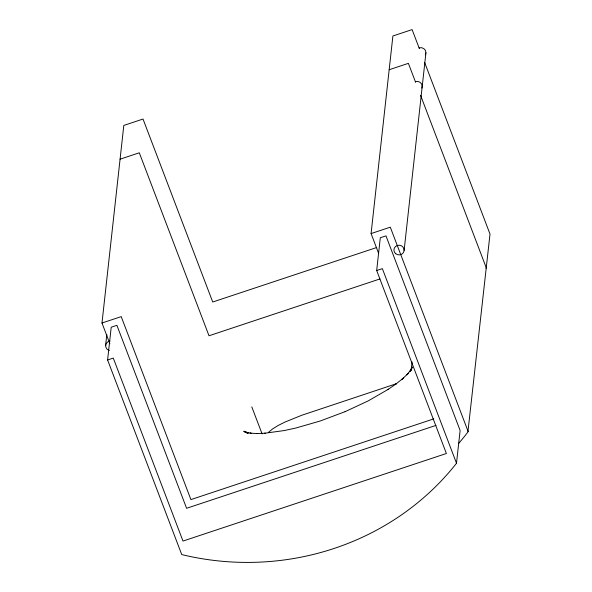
<?xml version="1.0" encoding="UTF-8"?>
<svg xmlns="http://www.w3.org/2000/svg" width="592" height="592" viewBox="0 0 592 592"><rect width="100%" height="100%" fill="white"/><g stroke="black" fill="none" stroke-linecap="round" stroke-linejoin="round"><path stroke-width="0.89" d="M109.875 343.723L101.987 323.017L123.802 125.437L143.02 119.044L212.728 302.016L376.675 247.523M105.605 345.484L106.819 334.502M107.596 359.973L113.279 358.086L182.987 541.058L446.39 453.502L376.682 270.529L380.301 237.762L385.984 235.875L460.117 430.465L456.499 463.233L454.515 465.756A264.121 250.031 6.3 0 1 184.97 555.348L181.729 554.563L107.596 359.973L111.215 327.206L116.898 325.319L186.598 508.291L436.008 425.389M378.643 253.42L371.08 233.566L392.896 35.986L412.113 29.6L419.343 48.581M404.114 250.453L425.922 52.873M411.181 370.067L412.076 361.912M458.659 443.43A271.328 256.854 6.3 0 0 467.895 432.064L490.013 234.077L424.605 62.382M411.366 368.816L411.647 367.588L410.966 369.978M410.863 370.385L412.417 367.033L409.738 371.643L411.092 369.719L406.882 374.795L408.406 373.212L401.924 379.376L403.433 378.059L395.552 384.341M485.98 268.228L486.284 267.828L420.549 95.275M268.257 432.56L272.475 429.022L278.07 425.515L284.937 422.074L301.846 415.236L396.403 383.72M396.255 383.786L387.834 389.61L388.478 389.196L368.283 400.851L345.077 411.677M345.21 411.618L320.25 420.993L296.022 427.979L284.434 430.525L264.395 433.292L265.312 433.24L256.528 433.544L257.557 433.581L250.016 433.137L251.134 433.263L244.94 432.093L248.396 433.033L243.726 431.22L247.027 432.944M120.08 159.181L139.298 152.795L209.006 335.768L379.968 278.936M389.166 69.738L408.384 63.351L415.621 82.332M101.987 323.017L121.212 316.624L190.913 499.596L433.773 418.87M371.08 233.566L390.298 227.18L468.198 431.657M376.682 270.529L382.365 268.642L456.499 463.233M247.412 433.196L244.888 431.287L245.872 432.101M251.8 406.889L262.101 433.914M109.291 350.523A5.113 4.84 6.3 0 1 109.994 341.081M415.355 81.644A5.113 4.84 6.3 0 1 421.837 88.097M419.084 47.9A5.113 4.84 6.3 0 1 425.337 54.804M395.722 253.724A5.113 4.84 6.3 0 0 404.047 250.956A5.113 4.84 6.3 0 0 397.269 245.48A5.113 4.84 6.3 0 0 395.722 253.724"/></g></svg>
